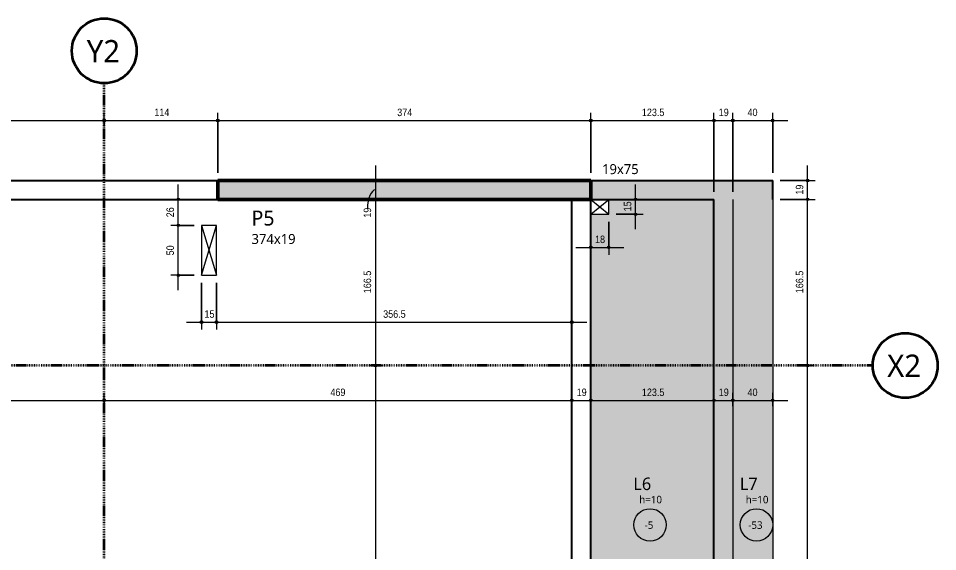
# Model space of a CAD drawing. Header units: centimetres. Extents: x -1968 to 25888, y -1244 to 84208.
# Drawn here: x 920 to 1842, y 37 to 572 of the extents above; entities that cross this region are included whole.
import ezdxf

# ---------------------------------------------------------------- set-up
doc = ezdxf.new("R2010")
doc.units = ezdxf.units.CM
doc.linetypes.add('Aligning Line', pattern=[0.635, 0.3175, -0.3175])
doc.linetypes.add('Dash dot', pattern=[1.5875, 0.635, -0.47625, 0, -0.47625])
for name, color, linetype, lineweight in [('A-ANNO-DIMS', 7, 'Continuous', 9), ('A-ANNO-DIMS-50', 7, 'Continuous', 9), ('A-FLOR', 7, 'Continuous', 18), ('A-FLOR-IDEN', 7, 'Continuous', 9), ('S-BEAM', 7, 'Continuous', 18), ('S-BEAM-IDEN', 7, 'Continuous', 9), ('S-COLS', 7, 'Continuous', 18), ('S-COLS-IDEN', 7, 'Continuous', 9), ('S-GRID', 7, 'Continuous', 9), ('S-GRID-IDEN', 7, 'Continuous', 9)]:
    doc.layers.add(name, color=color, linetype=linetype, lineweight=lineweight)
doc.layers.add('A-DETL', color=7, linetype='Continuous', lineweight=18, true_color=0x00a600)
doc.styles.add('Fira Sans', font='', dxfattribs={"width": 0.9, "height": 7.5})
doc.styles.add('Gadugi', font='gadugi.ttf', dxfattribs={"height": 10})
doc.styles.add('Gadugi_1', font='gadugi.ttf', dxfattribs={"height": 15})
doc.styles.add('Gadugi_2', font='gadugi.ttf', dxfattribs={"height": 7.5})
doc.styles.add('Gadugi_3', font='gadugi.ttf', dxfattribs={"height": 12.5})
doc.styles.add('Gadugi_5', font='gadugi.ttf', dxfattribs={"height": 22.5})
doc.styles.get('Fira Sans').set_extended_font_data('Fira Sans')
doc.dimstyles.new('PED_R80_1_5mm_ACIMA_As_ESQ__R00', dxfattribs={"dimscale": 30.48, "dimtxt": 10.229846, "dimasz": 0.328084, "dimexe": 0.246063, "dimexo": 0.246063, "dimgap": 0.049213, "dimtad": 1, "dimdec": 1, "dimrnd": 0.5, "dimdsep": 46, "dimtxsty": 'Fira Sans', "dimblk1": 'DOTSMALL', "dimblk2": 'DOTSMALL', "dimsah": 1, "dimcen": 0.09, "dimdle": 0.492126, "dimazin": 0, "dimtfac": 1, "dimtdec": 4, "dimtix": 1, "dimtmove": 0, "dimatfit": 3, "dimfxl": 1, "dimtvp": 1, "dimtolj": 1, "dimtzin": 0, "dimarcsym": 2})
doc.dimstyles.new('PED_R80_1_5mm_ACIMA_As_ESQ__R00_2', dxfattribs={"dimscale": 30.48, "dimtxt": 10.229846, "dimasz": 0.328084, "dimexe": 0.246063, "dimexo": 0.246063, "dimgap": 0.049213, "dimtad": 1, "dimdec": 1, "dimrnd": 0.5, "dimdsep": 46, "dimtxsty": 'Fira Sans', "dimblk1": 'DOTSMALL', "dimblk2": 'DOTSMALL', "dimsah": 1, "dimcen": 0.09, "dimdle": 0.492126, "dimazin": 0, "dimtfac": 1, "dimtdec": 4, "dimtix": 1, "dimtmove": 1, "dimatfit": 3, "dimfxl": 1, "dimtvp": 1, "dimtolj": 1, "dimtzin": 0, "dimarcsym": 2})
doc.dimstyles.new('PED_R80_1_5mm_ACIMA_As_ESQ__R00_3', dxfattribs={"dimscale": 30.48, "dimtxt": 10.229846, "dimasz": 0.328084, "dimexe": 0.246063, "dimexo": 0.246063, "dimgap": 0.049213, "dimtad": 1, "dimdec": 1, "dimrnd": 0.5, "dimdsep": 46, "dimtxsty": 'Fira Sans', "dimblk1": 'DOTSMALL', "dimblk2": 'DOTSMALL', "dimsah": 1, "dimcen": 0.09, "dimdle": 0.492126, "dimazin": 0, "dimtfac": 1, "dimtdec": 4, "dimtix": 1, "dimtmove": 0, "dimatfit": 3, "dimfxl": 1, "dimtvp": 1, "dimtolj": 1, "dimtzin": 0, "dimarcsym": 2})

# ---------------------------------------------------------------- blocks, each defined once
blk = doc.blocks.new('PED_TAG_LAJE_R01 - TÍTULO_ESPESSURA_REBAIXO-2413107-PL100 - FORMA DO PAVIMENTO TIPO')
at = {"layer": 'A-FLOR-IDEN'}
blk.add_circle((-0.046, -0.667), 0.325, dxfattribs=at)
blk = doc.blocks.new('Eixo - Y2-2173031-PL100 - FORMA DO PAVIMENTO TIPO')
at = {"layer": 'S-GRID-IDEN', "color": 40, "lineweight": 35, "true_color": 0xffc000}
blk.add_circle((0, 0), 0.65, dxfattribs=at)
blk = doc.blocks.new('Eixo - X2-2173052-PL100 - FORMA DO PAVIMENTO TIPO')
at = {"layer": 'S-GRID-IDEN', "color": 114, "lineweight": 35, "true_color": 0x00b050}
blk.add_circle((0, 0), 0.65, dxfattribs=at)
blk = doc.blocks.new('DIMBLOCK59-PL100 - FORMA DO PAVIMENTO TIPO')
at = {"layer": 'A-ANNO-DIMS-50', "true_color": 0x000032}
h = blk.add_hatch(color=178, dxfattribs=at)
edge = h.paths.add_edge_path(flags=0)
edge.add_arc((1278.57, 409.25), 1.25, 0, 360)
h = blk.add_hatch(color=178, dxfattribs=at)
edge = h.paths.add_edge_path(flags=0)
edge.add_arc((1278.57, 390.25), 1.25, 0, 360)
at = {"layer": 'A-ANNO-DIMS-50', "color": 178, "true_color": 0x000032}
for p, q in [((1278.57, 424.25), (1278.57, 390.25)), ((1272.84, 409.25), (1286.07, 409.25)), ((1278.57, 409.25), (1272.84, 409.25)), ((1272.84, 390.25), (1286.07, 390.25)), ((1278.57, 390.25), (1272.84, 390.25))]:
    blk.add_line(p, q, dxfattribs=at)
for centre in [(1278.57, 409.25), (1278.57, 390.25)]:
    blk.add_circle(centre, 1.25, dxfattribs=at)
blk.add_ellipse((1278.57, 381.22), major_axis=(0, 18.53), ratio=0.434916, start_param=0, end_param=1.570796, dxfattribs=at)
at = {"layer": 'A-ANNO-DIMS-50', "color": 0, "insert": (1266.68, 371.91), "char_height": 7.5, "width": 11.1741, "attachment_point": 1, "rotation": 90, "line_spacing_factor": 1.049215, "style": 'Fira Sans'}
blk.add_mtext('19', dxfattribs=at)
blk = doc.blocks.new('_DotSmall')
at = {"color": 0, "linetype": 'ByBlock', "const_width": 0.5}
blk.add_lwpolyline([(-0.0625, 0, 1), (0.0625, 0, 1)], format="xyb", close=True, dxfattribs=at)
blk = doc.blocks.new('DIMBLOCK60-PL100 - FORMA DO PAVIMENTO TIPO')
at = {"layer": 'A-ANNO-DIMS-50', "true_color": 0x000032}
h = blk.add_hatch(color=178, dxfattribs=at)
edge = h.paths.add_edge_path(flags=0)
edge.add_arc((1278.57, 390.25), 1.25, 0, 360)
h = blk.add_hatch(color=178, dxfattribs=at)
edge = h.paths.add_edge_path(flags=0)
edge.add_arc((1278.57, 223.75), 1.25, 0, 360)
at = {"layer": 'A-ANNO-DIMS-50', "color": 178, "true_color": 0x000032}
for p, q in [((1272.84, 390.25), (1286.07, 390.25)), ((1278.57, 390.25), (1272.84, 390.25)), ((1278.57, 390.25), (1278.57, 223.75)), ((1272.84, 223.75), (1286.07, 223.75)), ((1278.57, 223.75), (1272.84, 223.75))]:
    blk.add_line(p, q, dxfattribs=at)
for centre in [(1278.57, 390.25), (1278.57, 223.75)]:
    blk.add_circle(centre, 1.25, dxfattribs=at)
at = {"layer": 'A-ANNO-DIMS-50', "color": 0, "insert": (1266.68, 296.18), "char_height": 7.5, "width": 25.9681, "attachment_point": 1, "rotation": 90, "line_spacing_factor": 1.049215, "style": 'Fira Sans'}
blk.add_mtext('166.5', dxfattribs=at)
blk = doc.blocks.new('DIMBLOCK61-PL100 - FORMA DO PAVIMENTO TIPO')
at = {"layer": 'A-ANNO-DIMS-50', "true_color": 0x000032}
h = blk.add_hatch(color=178, dxfattribs=at)
edge = h.paths.add_edge_path(flags=0)
edge.add_arc((1278.57, 223.75), 1.25, 0, 360)
h = blk.add_hatch(color=178, dxfattribs=at)
edge = h.paths.add_edge_path(flags=0)
edge.add_arc((1278.57, -195.75), 1.25, 0, 360)
at = {"layer": 'A-ANNO-DIMS-50', "color": 178, "true_color": 0x000032}
for p, q in [((1272.84, 223.75), (1286.07, 223.75)), ((1278.57, 223.75), (1272.84, 223.75)), ((1278.57, 223.75), (1278.57, -195.75)), ((1272.84, -195.75), (1286.07, -195.75)), ((1278.57, -195.75), (1272.84, -195.75))]:
    blk.add_line(p, q, dxfattribs=at)
for centre in [(1278.57, 223.75), (1278.57, -195.75)]:
    blk.add_circle(centre, 1.25, dxfattribs=at)
at = {"layer": 'A-ANNO-DIMS-50', "color": 0, "insert": (1266.68, 3.18), "char_height": 7.5, "width": 25.9681, "attachment_point": 1, "rotation": 90, "line_spacing_factor": 1.049215, "style": 'Fira Sans'}
blk.add_mtext('419.5', dxfattribs=at)
blk = doc.blocks.new('DIMBLOCK71-PL100 - FORMA DO PAVIMENTO TIPO')
at = {"layer": 'A-ANNO-DIMS-50', "true_color": 0x000032}
h = blk.add_hatch(color=178, dxfattribs=at)
edge = h.paths.add_edge_path(flags=0)
edge.add_arc((1712.02, 223.75), 1.25, 0, 360)
h = blk.add_hatch(color=178, dxfattribs=at)
edge = h.paths.add_edge_path(flags=0)
edge.add_arc((1712.02, -195.75), 1.25, 0, 360)
at = {"layer": 'A-ANNO-DIMS-50', "color": 178, "true_color": 0x000032}
for p, q in [((1717.75, 223.75), (1704.52, 223.75)), ((1712.02, -195.75), (1712.02, 223.75)), ((1712.02, 223.75), (1717.75, 223.75)), ((1684.5, -195.75), (1719.52, -195.75)), ((1712.02, -195.75), (1684.5, -195.75))]:
    blk.add_line(p, q, dxfattribs=at)
for centre in [(1712.02, 223.75), (1712.02, -195.75)]:
    blk.add_circle(centre, 1.25, dxfattribs=at)
at = {"layer": 'A-ANNO-DIMS-50', "color": 0, "insert": (1700.13, 3.18), "char_height": 7.5, "width": 25.9681, "attachment_point": 1, "rotation": 90, "line_spacing_factor": 1.049215, "style": 'Fira Sans'}
blk.add_mtext('419.5', dxfattribs=at)
blk = doc.blocks.new('DIMBLOCK72-PL100 - FORMA DO PAVIMENTO TIPO')
at = {"layer": 'A-ANNO-DIMS-50', "true_color": 0x000032}
h = blk.add_hatch(color=178, dxfattribs=at)
edge = h.paths.add_edge_path(flags=0)
edge.add_arc((1712.02, 390.25), 1.25, 0, 360)
h = blk.add_hatch(color=178, dxfattribs=at)
edge = h.paths.add_edge_path(flags=0)
edge.add_arc((1712.02, 223.75), 1.25, 0, 360)
at = {"layer": 'A-ANNO-DIMS-50', "color": 178, "true_color": 0x000032}
for p, q in [((1684.5, 390.25), (1719.52, 390.25)), ((1712.02, 390.25), (1684.5, 390.25)), ((1712.02, 223.75), (1712.02, 390.25)), ((1717.75, 223.75), (1704.52, 223.75)), ((1712.02, 223.75), (1717.75, 223.75))]:
    blk.add_line(p, q, dxfattribs=at)
for centre in [(1712.02, 390.25), (1712.02, 223.75)]:
    blk.add_circle(centre, 1.25, dxfattribs=at)
at = {"layer": 'A-ANNO-DIMS-50', "color": 0, "insert": (1700.13, 296.18), "char_height": 7.5, "width": 25.9681, "attachment_point": 1, "rotation": 90, "line_spacing_factor": 1.049215, "style": 'Fira Sans'}
blk.add_mtext('166.5', dxfattribs=at)
blk = doc.blocks.new('DIMBLOCK73-PL100 - FORMA DO PAVIMENTO TIPO')
at = {"layer": 'A-ANNO-DIMS-50', "true_color": 0x000032}
h = blk.add_hatch(color=178, dxfattribs=at)
edge = h.paths.add_edge_path(flags=0)
edge.add_arc((1712.02, 409.25), 1.25, 0, 360)
h = blk.add_hatch(color=178, dxfattribs=at)
edge = h.paths.add_edge_path(flags=0)
edge.add_arc((1712.02, 390.25), 1.25, 0, 360)
at = {"layer": 'A-ANNO-DIMS-50', "color": 178, "true_color": 0x000032}
for p, q in [((1712.02, 390.25), (1712.02, 424.25)), ((1684.5, 409.25), (1719.52, 409.25)), ((1712.02, 409.25), (1684.5, 409.25)), ((1684.5, 390.25), (1719.52, 390.25)), ((1712.02, 390.25), (1684.5, 390.25))]:
    blk.add_line(p, q, dxfattribs=at)
for centre in [(1712.02, 409.25), (1712.02, 390.25)]:
    blk.add_circle(centre, 1.25, dxfattribs=at)
at = {"layer": 'A-ANNO-DIMS-50', "color": 0, "insert": (1700.13, 395.09), "char_height": 7.5, "width": 11.1741, "attachment_point": 1, "rotation": 90, "line_spacing_factor": 1.049215, "style": 'Fira Sans'}
blk.add_mtext('19', dxfattribs=at)
blk = doc.blocks.new('DIMBLOCK87-PL100 - FORMA DO PAVIMENTO TIPO')
at = {"layer": 'A-ANNO-DIMS-50', "true_color": 0x000032}
h = blk.add_hatch(color=178, dxfattribs=at)
edge = h.paths.add_edge_path(flags=0)
edge.add_arc((714, 469.4), 1.25, 0, 360)
h = blk.add_hatch(color=178, dxfattribs=at)
edge = h.paths.add_edge_path(flags=0)
edge.add_arc((1006.5, 469.4), 1.25, 0, 360)
at = {"layer": 'A-ANNO-DIMS-50', "color": 178, "true_color": 0x000032}
for p, q in [((714, 397.75), (714, 476.9)), ((1006.5, 463.66), (1006.5, 476.9)), ((714, 469.4), (1006.5, 469.4)), ((714, 469.4), (714, 397.75)), ((1006.5, 469.4), (1006.5, 463.66))]:
    blk.add_line(p, q, dxfattribs=at)
for centre in [(714, 469.4), (1006.5, 469.4)]:
    blk.add_circle(centre, 1.25, dxfattribs=at)
at = {"layer": 'A-ANNO-DIMS-50', "color": 0, "insert": (849.36, 481.28), "char_height": 7.5, "width": 26.1255, "attachment_point": 1, "line_spacing_factor": 1.049215, "style": 'Fira Sans'}
blk.add_mtext('292.5', dxfattribs=at)
blk = doc.blocks.new('DIMBLOCK88-PL100 - FORMA DO PAVIMENTO TIPO')
at = {"layer": 'A-ANNO-DIMS-50', "true_color": 0x000032}
h = blk.add_hatch(color=178, dxfattribs=at)
edge = h.paths.add_edge_path(flags=0)
edge.add_arc((1006.5, 469.4), 1.25, 0, 360)
h = blk.add_hatch(color=178, dxfattribs=at)
edge = h.paths.add_edge_path(flags=0)
edge.add_arc((1120.5, 469.4), 1.25, 0, 360)
at = {"layer": 'A-ANNO-DIMS-50', "color": 178, "true_color": 0x000032}
for p, q in [((1006.5, 463.66), (1006.5, 476.9)), ((1120.5, 416.75), (1120.5, 476.9)), ((1006.5, 469.4), (1120.5, 469.4)), ((1006.5, 469.4), (1006.5, 463.66)), ((1120.5, 469.4), (1120.5, 416.75))]:
    blk.add_line(p, q, dxfattribs=at)
for centre in [(1006.5, 469.4), (1120.5, 469.4)]:
    blk.add_circle(centre, 1.25, dxfattribs=at)
at = {"layer": 'A-ANNO-DIMS-50', "color": 0, "insert": (1056.75, 481.28), "char_height": 7.5, "width": 16.2104, "attachment_point": 1, "line_spacing_factor": 1.049215, "style": 'Fira Sans'}
blk.add_mtext('114', dxfattribs=at)
blk = doc.blocks.new('DIMBLOCK89-PL100 - FORMA DO PAVIMENTO TIPO')
at = {"layer": 'A-ANNO-DIMS-50', "true_color": 0x000032}
h = blk.add_hatch(color=178, dxfattribs=at)
edge = h.paths.add_edge_path(flags=0)
edge.add_arc((1120.5, 469.4), 1.25, 0, 360)
h = blk.add_hatch(color=178, dxfattribs=at)
edge = h.paths.add_edge_path(flags=0)
edge.add_arc((1494.5, 469.4), 1.25, 0, 360)
at = {"layer": 'A-ANNO-DIMS-50', "color": 178, "true_color": 0x000032}
for p, q in [((1120.5, 416.75), (1120.5, 476.9)), ((1494.5, 416.75), (1494.5, 476.9)), ((1120.5, 469.4), (1494.5, 469.4)), ((1120.5, 469.4), (1120.5, 416.75)), ((1494.5, 469.4), (1494.5, 416.75))]:
    blk.add_line(p, q, dxfattribs=at)
for centre in [(1120.5, 469.4), (1494.5, 469.4)]:
    blk.add_circle(centre, 1.25, dxfattribs=at)
at = {"layer": 'A-ANNO-DIMS-50', "color": 0, "insert": (1300.35, 481.28), "char_height": 7.5, "width": 17.1547, "attachment_point": 1, "line_spacing_factor": 1.049215, "style": 'Fira Sans'}
blk.add_mtext('374', dxfattribs=at)
blk = doc.blocks.new('DIMBLOCK90-PL100 - FORMA DO PAVIMENTO TIPO')
at = {"layer": 'A-ANNO-DIMS-50', "true_color": 0x000032}
h = blk.add_hatch(color=178, dxfattribs=at)
edge = h.paths.add_edge_path(flags=0)
edge.add_arc((1494.5, 469.4), 1.25, 0, 360)
h = blk.add_hatch(color=178, dxfattribs=at)
edge = h.paths.add_edge_path(flags=0)
edge.add_arc((1618, 469.4), 1.25, 0, 360)
at = {"layer": 'A-ANNO-DIMS-50', "color": 178, "true_color": 0x000032}
for p, q in [((1494.5, 416.75), (1494.5, 476.9)), ((1618, 397.75), (1618, 476.9)), ((1494.5, 469.4), (1618, 469.4)), ((1494.5, 469.4), (1494.5, 416.75)), ((1618, 469.4), (1618, 397.75))]:
    blk.add_line(p, q, dxfattribs=at)
for centre in [(1494.5, 469.4), (1618, 469.4)]:
    blk.add_circle(centre, 1.25, dxfattribs=at)
at = {"layer": 'A-ANNO-DIMS-50', "color": 0, "insert": (1545.76, 481.28), "char_height": 7.5, "width": 25.1812, "attachment_point": 1, "line_spacing_factor": 1.049215, "style": 'Fira Sans'}
blk.add_mtext('123.5', dxfattribs=at)
blk = doc.blocks.new('DIMBLOCK91-PL100 - FORMA DO PAVIMENTO TIPO')
at = {"layer": 'A-ANNO-DIMS-50', "true_color": 0x000032}
h = blk.add_hatch(color=178, dxfattribs=at)
edge = h.paths.add_edge_path(flags=0)
edge.add_arc((1618, 469.4), 1.25, 0, 360)
h = blk.add_hatch(color=178, dxfattribs=at)
edge = h.paths.add_edge_path(flags=0)
edge.add_arc((1637, 469.4), 1.25, 0, 360)
at = {"layer": 'A-ANNO-DIMS-50', "color": 178, "true_color": 0x000032}
for p, q in [((1618, 397.75), (1618, 476.9)), ((1637, 397.75), (1637, 476.9)), ((1618, 469.4), (1637, 469.4)), ((1618, 469.4), (1618, 397.75)), ((1637, 469.4), (1637, 397.75))]:
    blk.add_line(p, q, dxfattribs=at)
for centre in [(1618, 469.4), (1637, 469.4)]:
    blk.add_circle(centre, 1.25, dxfattribs=at)
at = {"layer": 'A-ANNO-DIMS-50', "color": 0, "insert": (1622.84, 481.28), "char_height": 7.5, "width": 11.1741, "attachment_point": 1, "line_spacing_factor": 1.049215, "style": 'Fira Sans'}
blk.add_mtext('19', dxfattribs=at)
blk = doc.blocks.new('DIMBLOCK92-PL100 - FORMA DO PAVIMENTO TIPO')
at = {"layer": 'A-ANNO-DIMS-50', "true_color": 0x000032}
h = blk.add_hatch(color=178, dxfattribs=at)
edge = h.paths.add_edge_path(flags=0)
edge.add_arc((1637, 469.4), 1.25, 0, 360)
h = blk.add_hatch(color=178, dxfattribs=at)
edge = h.paths.add_edge_path(flags=0)
edge.add_arc((1677, 469.4), 1.25, 0, 360)
at = {"layer": 'A-ANNO-DIMS-50', "color": 178, "true_color": 0x000032}
for p, q in [((1637, 397.75), (1637, 476.9)), ((1677, 416.75), (1677, 476.9)), ((1637, 469.4), (1692, 469.4)), ((1637, 469.4), (1637, 397.75)), ((1677, 469.4), (1677, 416.75))]:
    blk.add_line(p, q, dxfattribs=at)
for centre in [(1637, 469.4), (1677, 469.4)]:
    blk.add_circle(centre, 1.25, dxfattribs=at)
at = {"layer": 'A-ANNO-DIMS-50', "color": 0, "insert": (1651.75, 481.28), "char_height": 7.5, "width": 12.5906, "attachment_point": 1, "line_spacing_factor": 1.049215, "style": 'Fira Sans'}
blk.add_mtext('40', dxfattribs=at)
blk = doc.blocks.new('DIMBLOCK112-PL100 - FORMA DO PAVIMENTO TIPO')
at = {"layer": 'A-ANNO-DIMS-50', "true_color": 0x000032}
h = blk.add_hatch(color=178, dxfattribs=at)
edge = h.paths.add_edge_path(flags=0)
edge.add_arc((714, 188.74), 1.25, 0, 360)
h = blk.add_hatch(color=178, dxfattribs=at)
edge = h.paths.add_edge_path(flags=0)
edge.add_arc((1006.5, 188.74), 1.25, 0, 360)
at = {"layer": 'A-ANNO-DIMS-50', "color": 178, "true_color": 0x000032}
for p, q in [((714, 183.01), (714, 196.24)), ((1006.5, 183.01), (1006.5, 196.24)), ((714, 188.74), (1006.5, 188.74)), ((714, 188.74), (714, 183.01)), ((1006.5, 188.74), (1006.5, 183.01))]:
    blk.add_line(p, q, dxfattribs=at)
for centre in [(714, 188.74), (1006.5, 188.74)]:
    blk.add_circle(centre, 1.25, dxfattribs=at)
at = {"layer": 'A-ANNO-DIMS-50', "color": 0, "insert": (849.36, 200.63), "char_height": 7.5, "width": 26.1255, "attachment_point": 1, "line_spacing_factor": 1.049215, "style": 'Fira Sans'}
blk.add_mtext('292.5', dxfattribs=at)
blk = doc.blocks.new('DIMBLOCK113-PL100 - FORMA DO PAVIMENTO TIPO')
at = {"layer": 'A-ANNO-DIMS-50', "true_color": 0x000032}
h = blk.add_hatch(color=178, dxfattribs=at)
edge = h.paths.add_edge_path(flags=0)
edge.add_arc((1006.5, 188.74), 1.25, 0, 360)
h = blk.add_hatch(color=178, dxfattribs=at)
edge = h.paths.add_edge_path(flags=0)
edge.add_arc((1475.5, 188.74), 1.25, 0, 360)
at = {"layer": 'A-ANNO-DIMS-50', "color": 178, "true_color": 0x000032}
for p, q in [((1006.5, 183.01), (1006.5, 196.24)), ((1475.5, 183.01), (1475.5, 196.24)), ((1006.5, 188.74), (1475.5, 188.74)), ((1006.5, 188.74), (1006.5, 183.01)), ((1475.5, 188.74), (1475.5, 183.01))]:
    blk.add_line(p, q, dxfattribs=at)
for centre in [(1006.5, 188.74), (1475.5, 188.74)]:
    blk.add_circle(centre, 1.25, dxfattribs=at)
at = {"layer": 'A-ANNO-DIMS-50', "color": 0, "insert": (1233.33, 200.63), "char_height": 7.5, "width": 18.4137, "attachment_point": 1, "line_spacing_factor": 1.049215, "style": 'Fira Sans'}
blk.add_mtext('469', dxfattribs=at)
blk = doc.blocks.new('DIMBLOCK114-PL100 - FORMA DO PAVIMENTO TIPO')
at = {"layer": 'A-ANNO-DIMS-50', "true_color": 0x000032}
h = blk.add_hatch(color=178, dxfattribs=at)
edge = h.paths.add_edge_path(flags=0)
edge.add_arc((1475.5, 188.74), 1.25, 0, 360)
h = blk.add_hatch(color=178, dxfattribs=at)
edge = h.paths.add_edge_path(flags=0)
edge.add_arc((1494.5, 188.74), 1.25, 0, 360)
at = {"layer": 'A-ANNO-DIMS-50', "color": 178, "true_color": 0x000032}
for p, q in [((1475.5, 183.01), (1475.5, 196.24)), ((1494.5, 183.01), (1494.5, 196.24)), ((1475.5, 188.74), (1494.5, 188.74)), ((1475.5, 188.74), (1475.5, 183.01)), ((1494.5, 188.74), (1494.5, 183.01))]:
    blk.add_line(p, q, dxfattribs=at)
for centre in [(1475.5, 188.74), (1494.5, 188.74)]:
    blk.add_circle(centre, 1.25, dxfattribs=at)
at = {"layer": 'A-ANNO-DIMS-50', "color": 0, "insert": (1480.34, 200.63), "char_height": 7.5, "width": 11.1741, "attachment_point": 1, "line_spacing_factor": 1.049215, "style": 'Fira Sans'}
blk.add_mtext('19', dxfattribs=at)
blk = doc.blocks.new('DIMBLOCK115-PL100 - FORMA DO PAVIMENTO TIPO')
at = {"layer": 'A-ANNO-DIMS-50', "true_color": 0x000032}
h = blk.add_hatch(color=178, dxfattribs=at)
edge = h.paths.add_edge_path(flags=0)
edge.add_arc((1494.5, 188.74), 1.25, 0, 360)
h = blk.add_hatch(color=178, dxfattribs=at)
edge = h.paths.add_edge_path(flags=0)
edge.add_arc((1618, 188.74), 1.25, 0, 360)
at = {"layer": 'A-ANNO-DIMS-50', "color": 178, "true_color": 0x000032}
for p, q in [((1494.5, 183.01), (1494.5, 196.24)), ((1618, 183.01), (1618, 196.24)), ((1494.5, 188.74), (1618, 188.74)), ((1494.5, 188.74), (1494.5, 183.01)), ((1618, 188.74), (1618, 183.01))]:
    blk.add_line(p, q, dxfattribs=at)
for centre in [(1494.5, 188.74), (1618, 188.74)]:
    blk.add_circle(centre, 1.25, dxfattribs=at)
at = {"layer": 'A-ANNO-DIMS-50', "color": 0, "insert": (1545.76, 200.63), "char_height": 7.5, "width": 25.1812, "attachment_point": 1, "line_spacing_factor": 1.049215, "style": 'Fira Sans'}
blk.add_mtext('123.5', dxfattribs=at)
blk = doc.blocks.new('DIMBLOCK116-PL100 - FORMA DO PAVIMENTO TIPO')
at = {"layer": 'A-ANNO-DIMS-50', "true_color": 0x000032}
h = blk.add_hatch(color=178, dxfattribs=at)
edge = h.paths.add_edge_path(flags=0)
edge.add_arc((1618, 188.74), 1.25, 0, 360)
h = blk.add_hatch(color=178, dxfattribs=at)
edge = h.paths.add_edge_path(flags=0)
edge.add_arc((1637, 188.74), 1.25, 0, 360)
at = {"layer": 'A-ANNO-DIMS-50', "color": 178, "true_color": 0x000032}
for p, q in [((1618, 183.01), (1618, 196.24)), ((1637, 183.01), (1637, 196.24)), ((1618, 188.74), (1637, 188.74)), ((1618, 188.74), (1618, 183.01)), ((1637, 188.74), (1637, 183.01))]:
    blk.add_line(p, q, dxfattribs=at)
for centre in [(1618, 188.74), (1637, 188.74)]:
    blk.add_circle(centre, 1.25, dxfattribs=at)
at = {"layer": 'A-ANNO-DIMS-50', "color": 0, "insert": (1622.84, 200.63), "char_height": 7.5, "width": 11.1741, "attachment_point": 1, "line_spacing_factor": 1.049215, "style": 'Fira Sans'}
blk.add_mtext('19', dxfattribs=at)
blk = doc.blocks.new('DIMBLOCK117-PL100 - FORMA DO PAVIMENTO TIPO')
at = {"layer": 'A-ANNO-DIMS-50', "true_color": 0x000032}
h = blk.add_hatch(color=178, dxfattribs=at)
edge = h.paths.add_edge_path(flags=0)
edge.add_arc((1637, 188.74), 1.25, 0, 360)
h = blk.add_hatch(color=178, dxfattribs=at)
edge = h.paths.add_edge_path(flags=0)
edge.add_arc((1677, 188.74), 1.25, 0, 360)
at = {"layer": 'A-ANNO-DIMS-50', "color": 178, "true_color": 0x000032}
for p, q in [((1637, 183.01), (1637, 196.24)), ((1677, 183.01), (1677, 196.24)), ((1637, 188.74), (1692, 188.74)), ((1637, 188.74), (1637, 183.01)), ((1677, 188.74), (1677, 183.01))]:
    blk.add_line(p, q, dxfattribs=at)
for centre in [(1637, 188.74), (1677, 188.74)]:
    blk.add_circle(centre, 1.25, dxfattribs=at)
at = {"layer": 'A-ANNO-DIMS-50', "color": 0, "insert": (1651.75, 200.63), "char_height": 7.5, "width": 12.5906, "attachment_point": 1, "line_spacing_factor": 1.049215, "style": 'Fira Sans'}
blk.add_mtext('40', dxfattribs=at)
blk = doc.blocks.new('DIMBLOCK282-PL100 - FORMA DO PAVIMENTO TIPO')
at = {"layer": 'A-ANNO-DIMS-50', "true_color": 0x000032}
h = blk.add_hatch(color=178, dxfattribs=at)
edge = h.paths.add_edge_path(flags=0)
edge.add_arc((1080.77, 364.25), 1.25, 0, 360)
h = blk.add_hatch(color=178, dxfattribs=at)
edge = h.paths.add_edge_path(flags=0)
edge.add_arc((1080.77, 314.25), 1.25, 0, 360)
at = {"layer": 'A-ANNO-DIMS-50', "color": 178, "true_color": 0x000032}
for p, q in [((1096.55, 364.25), (1073.27, 364.25)), ((1080.77, 299.25), (1080.77, 364.25)), ((1080.77, 364.25), (1096.55, 364.25)), ((1096.55, 314.25), (1073.27, 314.25)), ((1080.77, 314.25), (1096.55, 314.25))]:
    blk.add_line(p, q, dxfattribs=at)
for centre in [(1080.77, 364.25), (1080.77, 314.25)]:
    blk.add_circle(centre, 1.25, dxfattribs=at)
at = {"layer": 'A-ANNO-DIMS-50', "color": 0, "insert": (1068.88, 334.14), "char_height": 7.5, "width": 12.2758, "attachment_point": 1, "rotation": 90, "line_spacing_factor": 1.049215, "style": 'Fira Sans'}
blk.add_mtext('50', dxfattribs=at)
blk = doc.blocks.new('DIMBLOCK283-PL100 - FORMA DO PAVIMENTO TIPO')
at = {"layer": 'A-ANNO-DIMS-50', "true_color": 0x000032}
h = blk.add_hatch(color=178, dxfattribs=at)
edge = h.paths.add_edge_path(flags=0)
edge.add_arc((1080.77, 390.25), 1.25, 0, 360)
h = blk.add_hatch(color=178, dxfattribs=at)
edge = h.paths.add_edge_path(flags=0)
edge.add_arc((1080.77, 364.25), 1.25, 0, 360)
at = {"layer": 'A-ANNO-DIMS-50', "color": 178, "true_color": 0x000032}
for p, q in [((1080.77, 364.25), (1080.77, 405.25)), ((1086.5, 390.25), (1073.27, 390.25)), ((1080.77, 390.25), (1086.5, 390.25)), ((1096.55, 364.25), (1073.27, 364.25)), ((1080.77, 364.25), (1096.55, 364.25))]:
    blk.add_line(p, q, dxfattribs=at)
for centre in [(1080.77, 390.25), (1080.77, 364.25)]:
    blk.add_circle(centre, 1.25, dxfattribs=at)
at = {"layer": 'A-ANNO-DIMS-50', "color": 0, "insert": (1068.88, 372.33), "char_height": 7.5, "width": 11.8037, "attachment_point": 1, "rotation": 90, "line_spacing_factor": 1.049215, "style": 'Fira Sans'}
blk.add_mtext('26', dxfattribs=at)
blk = doc.blocks.new('DIMBLOCK284-PL100 - FORMA DO PAVIMENTO TIPO')
at = {"layer": 'A-ANNO-DIMS-50', "true_color": 0x000032}
h = blk.add_hatch(color=178, dxfattribs=at)
edge = h.paths.add_edge_path(flags=0)
edge.add_arc((1104.05, 267.19), 1.25, 0, 360)
h = blk.add_hatch(color=178, dxfattribs=at)
edge = h.paths.add_edge_path(flags=0)
edge.add_arc((1119.05, 267.19), 1.25, 0, 360)
at = {"layer": 'A-ANNO-DIMS-50', "color": 178, "true_color": 0x000032}
for p, q in [((1104.05, 306.75), (1104.05, 259.69)), ((1104.05, 267.19), (1104.05, 306.75)), ((1119.05, 306.75), (1119.05, 259.69)), ((1119.05, 267.19), (1119.05, 306.75)), ((1089.05, 267.19), (1119.05, 267.19))]:
    blk.add_line(p, q, dxfattribs=at)
for centre in [(1104.05, 267.19), (1119.05, 267.19)]:
    blk.add_circle(centre, 1.25, dxfattribs=at)
at = {"layer": 'A-ANNO-DIMS-50', "color": 0, "insert": (1107.03, 279.08), "char_height": 7.5, "width": 10.8594, "attachment_point": 1, "line_spacing_factor": 1.049215, "style": 'Fira Sans'}
blk.add_mtext('15', dxfattribs=at)
blk = doc.blocks.new('DIMBLOCK285-PL100 - FORMA DO PAVIMENTO TIPO')
at = {"layer": 'A-ANNO-DIMS-50', "true_color": 0x000032}
h = blk.add_hatch(color=178, dxfattribs=at)
edge = h.paths.add_edge_path(flags=0)
edge.add_arc((1119.05, 267.19), 1.25, 0, 360)
h = blk.add_hatch(color=178, dxfattribs=at)
edge = h.paths.add_edge_path(flags=0)
edge.add_arc((1475.5, 267.19), 1.25, 0, 360)
at = {"layer": 'A-ANNO-DIMS-50', "color": 178, "true_color": 0x000032}
for p, q in [((1119.05, 306.75), (1119.05, 259.69)), ((1119.05, 267.19), (1119.05, 306.75)), ((1475.5, 261.46), (1475.5, 274.69)), ((1119.05, 267.19), (1490.5, 267.19)), ((1475.5, 267.19), (1475.5, 261.46))]:
    blk.add_line(p, q, dxfattribs=at)
for centre in [(1119.05, 267.19), (1475.5, 267.19)]:
    blk.add_circle(centre, 1.25, dxfattribs=at)
at = {"layer": 'A-ANNO-DIMS-50', "color": 0, "insert": (1286.26, 279.08), "char_height": 7.5, "width": 26.4402, "attachment_point": 1, "line_spacing_factor": 1.049215, "style": 'Fira Sans'}
blk.add_mtext('356.5', dxfattribs=at)
blk = doc.blocks.new('DIMBLOCK286-PL100 - FORMA DO PAVIMENTO TIPO')
at = {"layer": 'A-ANNO-DIMS-50', "true_color": 0x000032}
h = blk.add_hatch(color=178, dxfattribs=at)
edge = h.paths.add_edge_path(flags=0)
edge.add_arc((1539.48, 390.25), 1.25, 0, 360)
h = blk.add_hatch(color=178, dxfattribs=at)
edge = h.paths.add_edge_path(flags=0)
edge.add_arc((1539.48, 375.3), 1.25, 0, 360)
at = {"layer": 'A-ANNO-DIMS-50', "color": 178, "true_color": 0x000032}
for p, q in [((1539.48, 360.3), (1539.48, 405.25)), ((1545.21, 390.25), (1531.98, 390.25)), ((1539.48, 390.25), (1545.21, 390.25)), ((1520, 375.3), (1546.98, 375.3)), ((1539.48, 375.3), (1520, 375.3))]:
    blk.add_line(p, q, dxfattribs=at)
for centre in [(1539.48, 390.25), (1539.48, 375.3)]:
    blk.add_circle(centre, 1.25, dxfattribs=at)
at = {"layer": 'A-ANNO-DIMS-50', "color": 0, "insert": (1527.59, 378.25), "char_height": 7.5, "width": 10.8594, "attachment_point": 1, "rotation": 90, "line_spacing_factor": 1.049215, "style": 'Fira Sans'}
blk.add_mtext('15', dxfattribs=at)
blk = doc.blocks.new('DIMBLOCK287-PL100 - FORMA DO PAVIMENTO TIPO')
at = {"layer": 'A-ANNO-DIMS-50', "true_color": 0x000032}
h = blk.add_hatch(color=178, dxfattribs=at)
edge = h.paths.add_edge_path(flags=0)
edge.add_arc((1494.5, 342.09), 1.25, 0, 360)
h = blk.add_hatch(color=178, dxfattribs=at)
edge = h.paths.add_edge_path(flags=0)
edge.add_arc((1512.5, 342.09), 1.25, 0, 360)
at = {"layer": 'A-ANNO-DIMS-50', "color": 178, "true_color": 0x000032}
for p, q in [((1512.5, 367.8), (1512.5, 334.59)), ((1512.5, 342.09), (1512.5, 367.8)), ((1479.5, 342.09), (1527.5, 342.09)), ((1494.5, 336.35), (1494.5, 349.59)), ((1494.5, 342.09), (1494.5, 336.35))]:
    blk.add_line(p, q, dxfattribs=at)
for centre in [(1494.5, 342.09), (1512.5, 342.09)]:
    blk.add_circle(centre, 1.25, dxfattribs=at)
at = {"layer": 'A-ANNO-DIMS-50', "color": 0, "insert": (1498.78, 353.97), "char_height": 7.5, "width": 11.3315, "attachment_point": 1, "line_spacing_factor": 1.049215, "style": 'Fira Sans'}
blk.add_mtext('18', dxfattribs=at)

msp = doc.modelspace()

# ---------------------------------------------------------------- hatches: boundary and pattern name
at = {"layer": 'A-FLOR', "true_color": 0xd9d9d9}
msp.add_hatch(color=254, dxfattribs=at).paths.add_polyline_path([(1618, -195.75), (1618, 390.25), (1512.5, 390.25), (1512.5, 375.3), (1494.5, 375.3), (1494.5, -195.75)], flags=0)
at = {"layer": 'A-FLOR', "true_color": 0xe6b8b7}
msp.add_hatch(color=9, dxfattribs=at).paths.add_polyline_path([(1637, -195.75), (1677, -195.75), (1677, 390.25), (1637, 390.25)], flags=0)
at = {"layer": 'S-BEAM', "true_color": 0xccffcc}
for points in [[(1677, 390.25), (1677, 409.25), (1494.5, 409.25), (1494.5, 390.25), (1637, 390.25)], [(1618, -195.75), (1637, -195.75), (1637, 390.25), (1618, 390.25)]]:
    msp.add_hatch(color=254, dxfattribs=at).paths.add_polyline_path(points, flags=0)
at = {"layer": 'S-COLS', "true_color": 0x808080}
msp.add_hatch(color=8, dxfattribs=at).paths.add_polyline_path([(1120.5, 390.25), (1494.5, 390.25), (1494.5, 409.25), (1120.5, 409.25)], flags=0)

# ---------------------------------------------------------------- linework, layer by layer
at = {"lineweight": 18}
for p, q in [((1494.5, 375.3), (1512.5, 390.25)), ((1494.5, 390.25), (1512.5, 375.3)), ((1104.06, 314.27), (1119.05, 364.23)), ((1104.06, 364.23), (1119.05, 314.27))]:
    msp.add_line(p, q, dxfattribs=at)
at = {"layer": 'A-DETL', "color": 7, "linetype": 'Aligning Line'}
msp.add_line((1637, 390.25), (1637, -195.75), dxfattribs=at)
at = {"layer": 'A-FLOR'}
for p, q in [((1512.5, 375.3), (1512.5, 390.25)), ((1677, 390.25), (1677, -195.75)), ((1494.5, 375.3), (1512.5, 375.3)), ((1119.05, 364.25), (1104.05, 364.25)), ((1104.05, 364.25), (1104.05, 314.25)), ((1119.05, 314.25), (1119.05, 364.25)), ((1104.05, 314.25), (1119.05, 314.25))]:
    msp.add_line(p, q, dxfattribs=at)
at = {"layer": 'S-BEAM', "lineweight": 25}
for p, q in [((330, 409.25), (1120.5, 409.25)), ((1494.5, 409.25), (1677, 409.25)), ((1677, 390.25), (1677, 409.25)), ((714, 390.25), (1120.5, 390.25)), ((1475.5, -195.75), (1475.5, 390.25)), ((1494.5, -195.75), (1494.5, 390.25)), ((1494.5, 390.25), (1618, 390.25)), ((1618, -195.75), (1618, 390.25))]:
    msp.add_line(p, q, dxfattribs=at)
at = {"layer": 'S-COLS', "lineweight": 50}
for p, q in [((1120.5, 390.25), (1120.5, 409.25)), ((1120.5, 409.25), (1494.5, 409.25)), ((1494.5, 409.25), (1494.5, 390.25)), ((1494.5, 390.25), (1120.5, 390.25))]:
    msp.add_line(p, q, dxfattribs=at)
at = {"layer": 'S-GRID', "color": 40, "linetype": 'Dash dot', "lineweight": 35, "true_color": 0xffc000}
msp.add_line((1006.5, -1154.18), (1006.5, 506.75), dxfattribs=at)
at = {"layer": 'S-GRID', "color": 114, "linetype": 'Dash dot', "lineweight": 35, "true_color": 0x00b050}
msp.add_line((1777.37, 223.75), (-1902.74, 223.75), dxfattribs=at)

# ---------------------------------------------------------------- block references
at = {"layer": 'A-FLOR-IDEN', "xscale": 49.99999999999998, "yscale": 49.99999999999998, "zscale": 49.99999999999998}
for p in [(1556.25, 97.25), (1663.04, 97.25)]:
    msp.add_blockref('PED_TAG_LAJE_R01 - TÍTULO_ESPESSURA_REBAIXO-2413107-PL100 - FORMA DO PAVIMENTO TIPO', p, dxfattribs=at)
at = {"layer": 'S-GRID-IDEN', "color": 40, "true_color": 0xffc000, "xscale": 49.99999999999998, "yscale": 49.99999999999998, "zscale": 49.99999999999998}
msp.add_blockref('Eixo - Y2-2173031-PL100 - FORMA DO PAVIMENTO TIPO', (1006.5, 539.25), dxfattribs=at)
at = {"layer": 'S-GRID-IDEN', "color": 114, "true_color": 0x00b050, "xscale": 49.99999999999998, "yscale": 49.99999999999998, "zscale": 49.99999999999998, "rotation": 90}
msp.add_blockref('Eixo - X2-2173052-PL100 - FORMA DO PAVIMENTO TIPO', (1809.87, 223.75), dxfattribs=at)

# ---------------------------------------------------------------- texts
at = {"layer": 'A-FLOR-IDEN', "attachment_point": 1}
for s, insert, char_height, width, style in [('L6', (1537.23, 111.34), 12.5, 21.6456, 'Gadugi_3'), ('L7', (1644.01, 111.34), 12.5, 21.6456, 'Gadugi_3'), ('h=10', (1543.12, 93.05), 7.5, 29.6624, 'Gadugi_2'), ('h=10', (1649.91, 93.05), 7.5, 29.6624, 'Gadugi_2'), ('-5', (1548.54, 67.49), 7.5, 12.0253, 'Gadugi_2'), ('-53', (1652.5, 67.49), 7.5, 18.8397, 'Gadugi_2')]:
    msp.add_mtext(s, dxfattribs=dict(at, insert=insert, char_height=char_height, width=width, style=style))
at = {"layer": 'S-BEAM-IDEN', "insert": (1505.82, 425.64), "char_height": 10, "width": 44.8945, "attachment_point": 1, "style": 'Gadugi'}
msp.add_mtext('19x75', dxfattribs=at)
at = {"layer": 'S-COLS-IDEN', "attachment_point": 1}
for s, insert, char_height, width, style in [('P5', (1154.26, 379.09), 15, 28.4599, 'Gadugi_1'), ('374x19', (1154.26, 355.6), 10, 54.1139, 'Gadugi')]:
    msp.add_mtext(s, dxfattribs=dict(at, insert=insert, char_height=char_height, width=width, style=style))
at = {"layer": 'S-GRID-IDEN', "color": 40, "true_color": 0xffc000, "insert": (988.97, 550.04), "char_height": 22.5, "width": 42.0886, "attachment_point": 1, "style": 'Gadugi_5'}
msp.add_mtext('Y2', dxfattribs=at)
at = {"layer": 'S-GRID-IDEN', "color": 114, "true_color": 0x00b050, "insert": (1791.8, 234.66), "char_height": 22.5, "width": 43.692, "attachment_point": 1, "style": 'Gadugi_5'}
msp.add_mtext('X2', dxfattribs=at)

# ---------------------------------------------------------------- dimensions: what is measured, and where the dimension line sits
at = {"layer": 'A-ANNO-DIMS', "color": 178, "true_color": 0x000032}
for base, p1, p2, dimstyle, override, picture, middle in [((1006.5, 469.4), (714, 390.25), (1006.5, 471.16), 'PED_R80_1_5mm_ACIMA_As_ESQ__R00', {"dimpost": '<>', "dimfxl": 303.485604}, 'DIMBLOCK87-PL100 - FORMA DO PAVIMENTO TIPO', (860.25, 474.77)), ((1120.5, 469.4), (1006.5, 471.16), (1120.5, 409.25), 'PED_R80_1_5mm_ACIMA_As_ESQ__R00', {"dimpost": '<>', "dimfxl": 129.728337}, 'DIMBLOCK88-PL100 - FORMA DO PAVIMENTO TIPO', (1063.5, 474.65)), ((1494.5, 469.4), (1120.5, 409.25), (1494.5, 409.25), 'PED_R80_1_5mm_ACIMA_As_ESQ__R00', {"dimpost": '<>', "dimfxl": 374}, 'DIMBLOCK89-PL100 - FORMA DO PAVIMENTO TIPO', (1307.5, 474.71)), ((1618, 469.4), (1494.5, 409.25), (1618, 390.25), 'PED_R80_1_5mm_ACIMA_As_ESQ__R00', {"dimpost": '<>', "dimfxl": 124.952991}, 'DIMBLOCK90-PL100 - FORMA DO PAVIMENTO TIPO', (1556.25, 474.71)), ((1637, 469.4), (1618, 390.25), (1637, 390.25), 'PED_R80_1_5mm_ACIMA_As_ESQ__R00', {"dimpost": '<>', "dimfxl": 19}, 'DIMBLOCK91-PL100 - FORMA DO PAVIMENTO TIPO', (1627.5, 474.77)), ((1677, 469.4), (1637, 390.25), (1677, 409.25), 'PED_R80_1_5mm_ACIMA_As_ESQ__R00', {"dimpost": '<>', "dimfxl": 44.28318}, 'DIMBLOCK92-PL100 - FORMA DO PAVIMENTO TIPO', (1657, 474.71)), ((1512.5, 342.09), (1494.5, 343.85), (1512.5, 375.3), 'PED_R80_1_5mm_ACIMA_As_ESQ__R00_3', {"dimpost": '<>', "dimfxl": 36.237989}, 'DIMBLOCK287-PL100 - FORMA DO PAVIMENTO TIPO', (1503.5, 347.4)), ((1119.05, 267.19), (1104.05, 314.25), (1119.05, 314.25), 'PED_R80_1_5mm_ACIMA_As_ESQ__R00_3', {"dimpost": '<>', "dimfxl": 15.000019}, 'DIMBLOCK284-PL100 - FORMA DO PAVIMENTO TIPO', (1111.55, 272.51)), ((1475.5, 267.1902), (1119.0523, 314.2504), (1475.5, 268.958), 'PED_R80_1_5mm_ACIMA_As_ESQ__R00_3', {"dimpost": '<>', "dimfxl": 359.313752}, 'DIMBLOCK285-PL100 - FORMA DO PAVIMENTO TIPO', (1297.2761, 272.5055)), ((1006.5, 188.74), (714, 190.51), (1006.5, 190.51), 'PED_R80_1_5mm_ACIMA_As_ESQ__R00', {"dimpost": '<>', "dimfxl": 292.500066}, 'DIMBLOCK112-PL100 - FORMA DO PAVIMENTO TIPO', (860.25, 194.11)), ((1475.5, 188.74), (1006.5, 190.51), (1475.5, 190.51), 'PED_R80_1_5mm_ACIMA_As_ESQ__R00', {"dimpost": '<>', "dimfxl": 468.999934}, 'DIMBLOCK113-PL100 - FORMA DO PAVIMENTO TIPO', (1241, 194.11)), ((1494.5, 188.74), (1475.5, 190.51), (1494.5, 190.51), 'PED_R80_1_5mm_ACIMA_As_ESQ__R00', {"dimpost": '<>', "dimfxl": 19}, 'DIMBLOCK114-PL100 - FORMA DO PAVIMENTO TIPO', (1485, 194.11)), ((1618, 188.74), (1494.5, 190.51), (1618, 190.51), 'PED_R80_1_5mm_ACIMA_As_ESQ__R00', {"dimpost": '<>', "dimfxl": 123.5}, 'DIMBLOCK115-PL100 - FORMA DO PAVIMENTO TIPO', (1556.25, 194.06)), ((1637, 188.74), (1618, 190.51), (1637, 190.51), 'PED_R80_1_5mm_ACIMA_As_ESQ__R00', {"dimpost": '<>', "dimfxl": 19}, 'DIMBLOCK116-PL100 - FORMA DO PAVIMENTO TIPO', (1627.5, 194.11)), ((1677, 188.74), (1637, 190.51), (1677, 190.51), 'PED_R80_1_5mm_ACIMA_As_ESQ__R00', {"dimpost": '<>', "dimfxl": 40}, 'DIMBLOCK117-PL100 - FORMA DO PAVIMENTO TIPO', (1657, 194.06))]:
    dim = msp.add_linear_dim(base=base, p1=p1, p2=p2, dimstyle=dimstyle, override=override, dxfattribs=at)
    dim.commit()
    dim.dimension.update_dxf_attribs({"geometry": picture, "text_midpoint": middle})
dim = msp.add_linear_dim(base=(1278.57, 390.25), p1=(1280.34, 409.25), p2=(1280.34, 390.25), angle=90, dimstyle='PED_R80_1_5mm_ACIMA_As_ESQ__R00_2', override={"dimpost": '<>', "dimfxl": 19}, dxfattribs=at)
dim.commit()
dim.dimension.update_dxf_attribs({"geometry": 'DIMBLOCK59-PL100 - FORMA DO PAVIMENTO TIPO', "text_midpoint": (1271.68, 377.5), "dimtype": 160, "text_rotation": 90})
for base, p1, p2, dimstyle, override, picture, middle in [((1712.02, 409.25), (1677, 390.25), (1677, 409.25), 'PED_R80_1_5mm_ACIMA_As_ESQ__R00', {"dimpost": '<>', "dimfxl": 19}, 'DIMBLOCK73-PL100 - FORMA DO PAVIMENTO TIPO', (1706.65, 399.75)), ((1080.77, 390.25), (1104.05, 364.25), (1079, 390.25), 'PED_R80_1_5mm_ACIMA_As_ESQ__R00_3', {"dimpost": '<>', "dimfxl": 36.106745}, 'DIMBLOCK283-PL100 - FORMA DO PAVIMENTO TIPO', (1075.45, 377.25)), ((1539.4763, 390.25), (1512.5016, 375.3038), (1537.7085, 390.25), 'PED_R80_1_5mm_ACIMA_As_ESQ__R00_3', {"dimpost": '<>', "dimfxl": 29.304917}, 'DIMBLOCK286-PL100 - FORMA DO PAVIMENTO TIPO', (1534.161, 382.7769)), ((1278.57, 223.75), (1280.34, 390.25), (1280.34, 223.75), 'PED_R80_1_5mm_ACIMA_As_ESQ__R00', {"dimpost": '<>', "dimfxl": 166.5}, 'DIMBLOCK60-PL100 - FORMA DO PAVIMENTO TIPO', (1273.25, 307)), ((1712.02, 390.25), (1710.25, 223.75), (1677, 390.25), 'PED_R80_1_5mm_ACIMA_As_ESQ__R00', {"dimpost": '<>', "dimfxl": 169.78705}, 'DIMBLOCK72-PL100 - FORMA DO PAVIMENTO TIPO', (1706.7, 307)), ((1080.77, 364.25), (1104.05, 314.25), (1104.05, 364.25), 'PED_R80_1_5mm_ACIMA_As_ESQ__R00_3', {"dimpost": '<>', "dimfxl": 50.000063}, 'DIMBLOCK282-PL100 - FORMA DO PAVIMENTO TIPO', (1075.45, 339.25)), ((1278.57, -195.75), (1280.34, 223.75), (1280.34, -195.75), 'PED_R80_1_5mm_ACIMA_As_ESQ__R00', {"dimpost": '<>', "dimfxl": 419.500121}, 'DIMBLOCK61-PL100 - FORMA DO PAVIMENTO TIPO', (1273.2, 14)), ((1712.02, 223.75), (1677, -195.75), (1710.25, 223.75), 'PED_R80_1_5mm_ACIMA_As_ESQ__R00', {"dimpost": '<>', "dimfxl": 420.81557}, 'DIMBLOCK71-PL100 - FORMA DO PAVIMENTO TIPO', (1706.65, 14))]:
    dim = msp.add_linear_dim(base=base, p1=p1, p2=p2, angle=90, dimstyle=dimstyle, override=override, dxfattribs=at)
    dim.commit()
    dim.dimension.update_dxf_attribs({"geometry": picture, "text_midpoint": middle})

doc.saveas('drawing.dxf')
